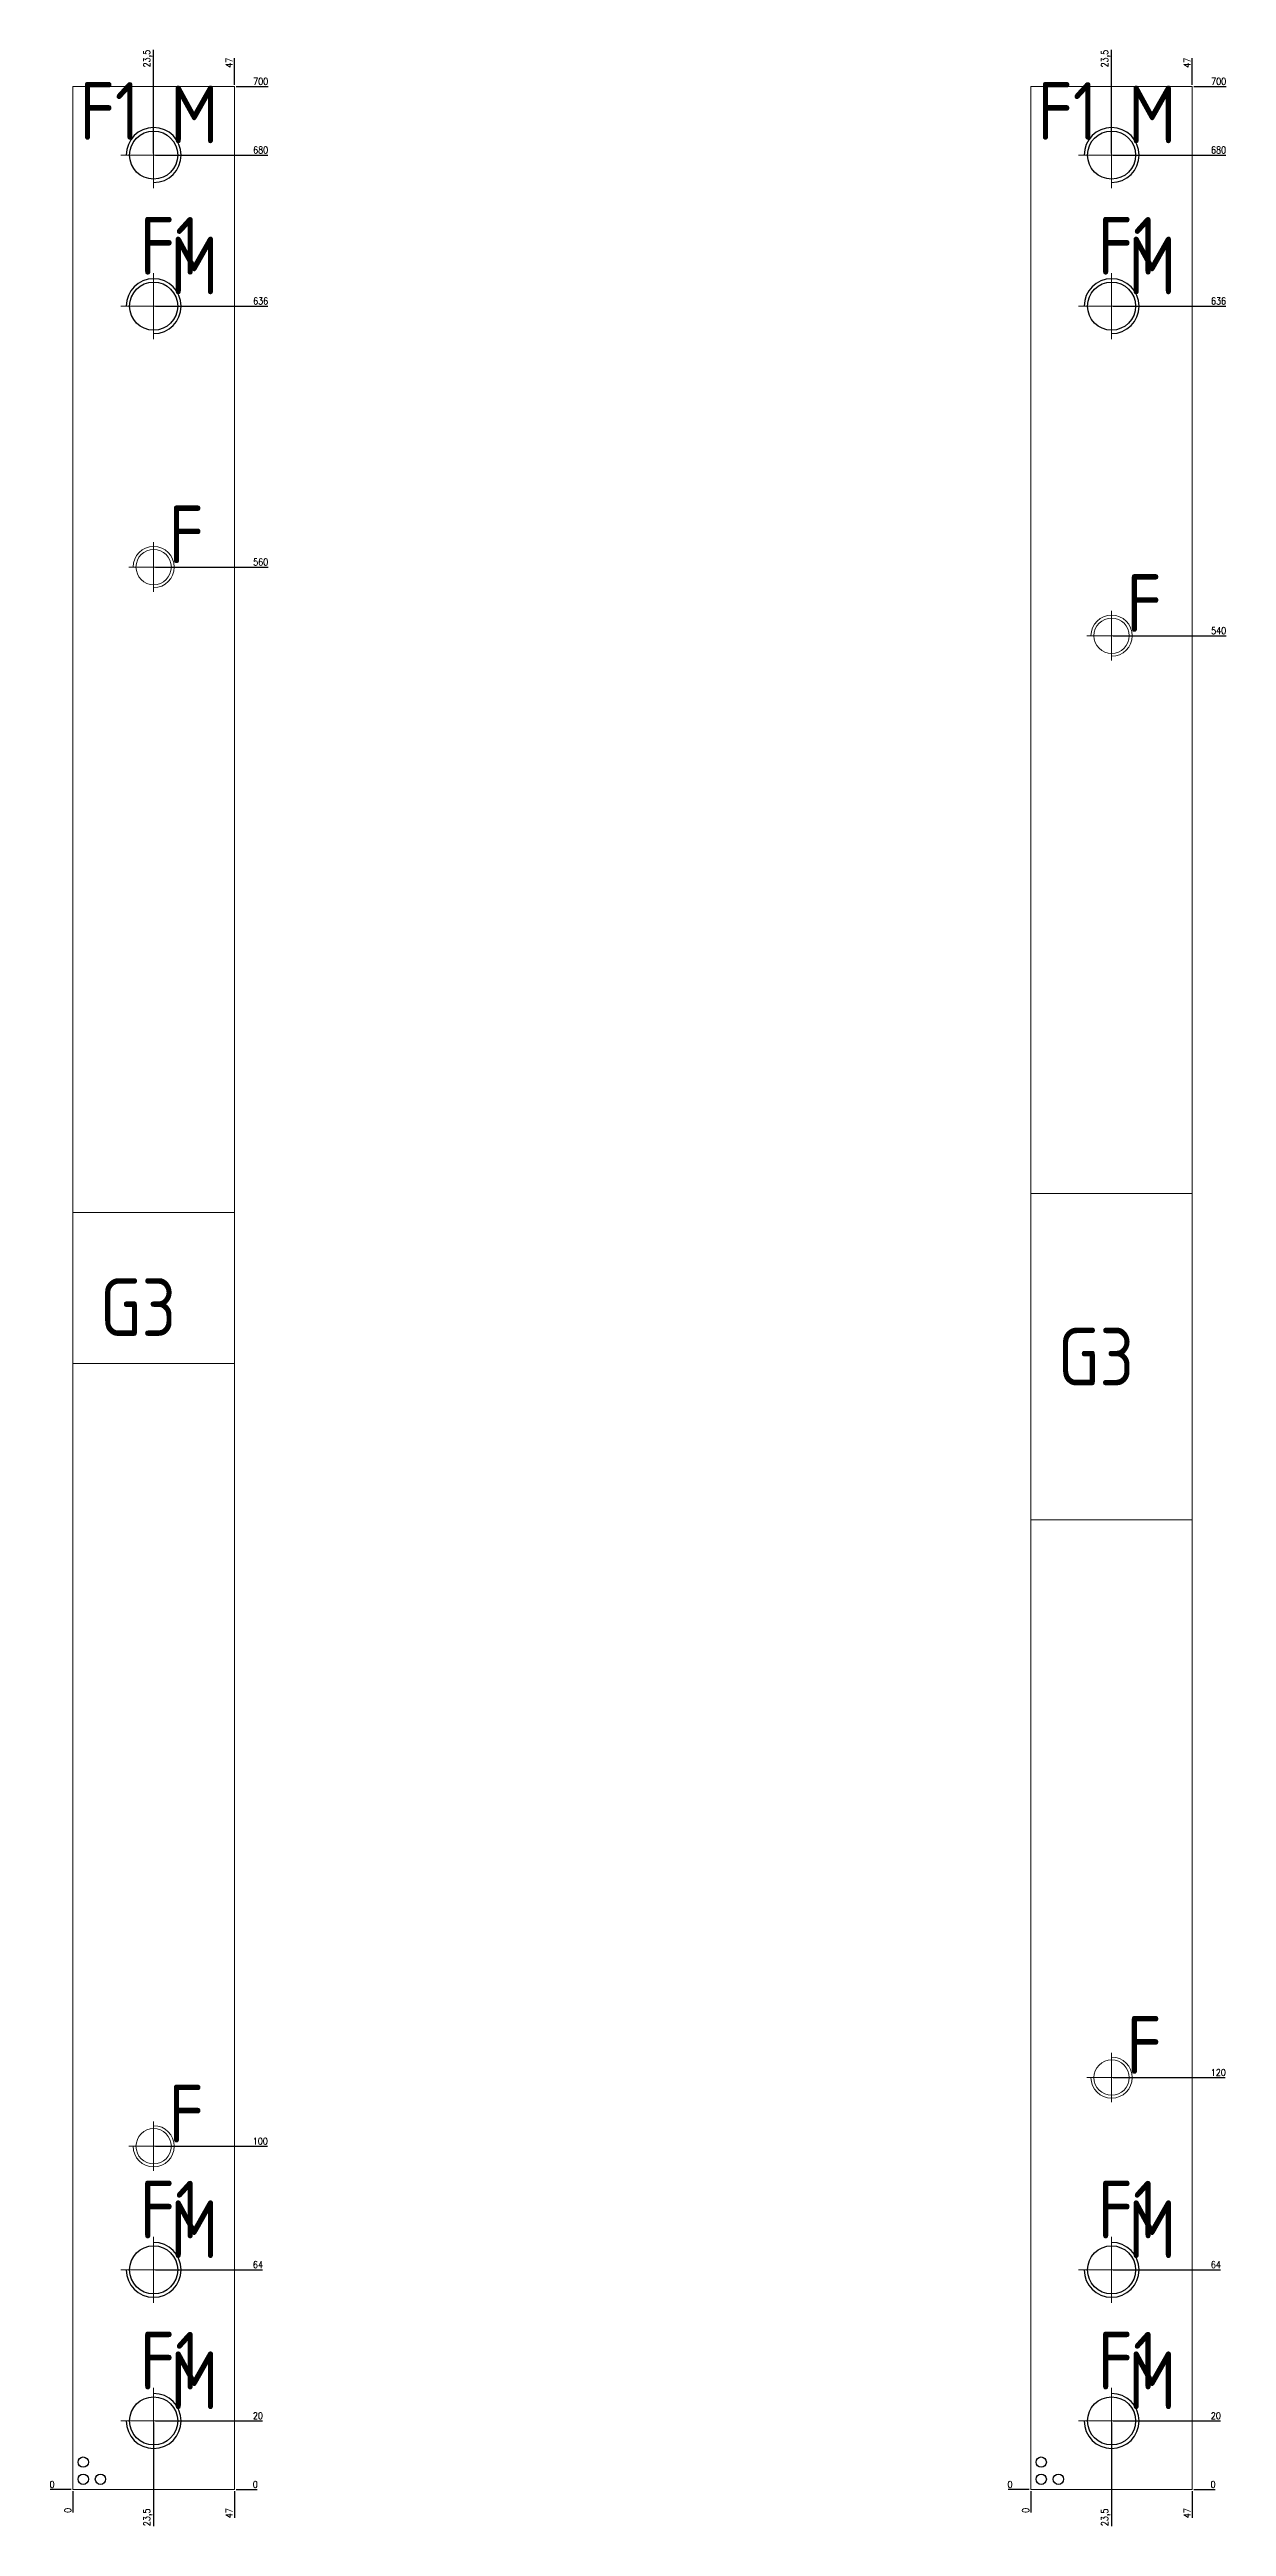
# Model space of a CAD drawing. Header units: millimetres. Extents: x 48729 to 52518, y -13032 to -10902.
# Drawn here: x 50362 to 50705, y -11916 to -11194 of the extents above; entities that cross this region are included whole.
import ezdxf
from ezdxf.enums import TextEntityAlignment as Align

# ---------------------------------------------------------------- set-up
doc = ezdxf.new("R2010")
doc.units = ezdxf.units.MM
for name, pattern in [('ACAD_ISO03W100', [0]), ('CENTER', [0]), ('DASHED', [0])]:
    doc.linetypes.add(name, pattern=pattern)
for name, color, linetype in [('B2', 255, 'Continuous'), ('B2_O', 40, 'Continuous'), ('DIM', 4, 'Continuous'), ('TEXT', 4, 'Continuous')]:
    doc.layers.add(name, color=color, linetype=linetype)
doc.styles.add('gbenor', font='gbenor.shx', dxfattribs={"bigfont": 'gbcbig.shx'})
doc.styles.get("Standard").update_dxf_attribs({"font": 'txt.shx', "width": 0.85, "bigfont": 'ctxt.shx'})
doc.dimstyles.new('T-2-WX', dxfattribs={"dimtxt": 2, "dimasz": 2, "dimexe": 0.5, "dimexo": 0.5, "dimgap": 0.5, "dimtad": 1, "dimtxsty": 'Standard', "dimblk": 'OPEN30', "dimcen": 0, "dimazin": 3, "dimtfac": 1, "dimtmove": 0, "dimatfit": 3, "dimldrblk": 'OPEN30', "dimlwd": -1, "dimlwe": -1})

# ---------------------------------------------------------------- blocks, each defined once
blk = doc.blocks.new('*D7701')
at = {"layer": 'Defpoints', "color": 0}
for p in [(50368.56, -11904.95), (50415.56, -11904.95), (50420.56, -11904.95)]:
    blk.add_point(p, dxfattribs=at)
at = {"layer": 'DIM', "color": 0}
blk.add_line((50416.06, -11904.95), (50422.19, -11904.95), dxfattribs=at)
at = {"layer": 'DIM', "color": 0, "insert": (50421.63, -11903.45), "char_height": 2, "attachment_point": 5}
blk.add_mtext('0', dxfattribs=at)
blk = doc.blocks.new('_Open30')
blk = doc.blocks.new('*D7702')
at = {"layer": 'Defpoints', "color": 0}
for p in [(50392.06, -11884.95), (50420.56, -11884.95), (50368.56, -11904.95)]:
    blk.add_point(p, dxfattribs=at)
at = {"layer": 'DIM', "color": 0}
blk.add_line((50392.56, -11884.95), (50423.81, -11884.95), dxfattribs=at)
at = {"layer": 'DIM', "color": 0, "insert": (50422.44, -11883.45), "char_height": 2, "attachment_point": 5}
blk.add_mtext('20', dxfattribs=at)
blk = doc.blocks.new('*D7703')
at = {"layer": 'Defpoints', "color": 0}
for p in [(50392.06, -11840.95), (50420.56, -11840.95), (50368.56, -11904.95)]:
    blk.add_point(p, dxfattribs=at)
at = {"layer": 'DIM', "color": 0}
blk.add_line((50392.56, -11840.95), (50423.81, -11840.95), dxfattribs=at)
at = {"layer": 'DIM', "color": 0, "insert": (50422.44, -11839.45), "char_height": 2, "attachment_point": 5}
blk.add_mtext('64', dxfattribs=at)
blk = doc.blocks.new('*D7704')
at = {"layer": 'Defpoints', "color": 0}
for p in [(50392.06, -11804.95), (50420.56, -11804.95), (50368.56, -11904.95)]:
    blk.add_point(p, dxfattribs=at)
at = {"layer": 'DIM', "color": 0}
blk.add_line((50392.56, -11804.95), (50425.19, -11804.95), dxfattribs=at)
at = {"layer": 'DIM', "color": 0, "insert": (50423.13, -11803.45), "char_height": 2, "attachment_point": 5}
blk.add_mtext('100', dxfattribs=at)
blk = doc.blocks.new('*D7705')
at = {"layer": 'Defpoints', "color": 0}
for p in [(50392.06, -11344.95), (50420.56, -11344.95), (50368.56, -11904.95)]:
    blk.add_point(p, dxfattribs=at)
at = {"layer": 'DIM', "color": 0}
blk.add_line((50392.56, -11344.95), (50425.43, -11344.95), dxfattribs=at)
at = {"layer": 'DIM', "color": 0, "insert": (50423.25, -11343.45), "char_height": 2, "attachment_point": 5}
blk.add_mtext('560', dxfattribs=at)
blk = doc.blocks.new('*D7706')
at = {"layer": 'Defpoints', "color": 0}
for p in [(50392.06, -11268.95), (50420.56, -11268.95), (50368.56, -11904.95)]:
    blk.add_point(p, dxfattribs=at)
at = {"layer": 'DIM', "color": 0}
blk.add_line((50392.56, -11268.95), (50425.35, -11268.95), dxfattribs=at)
at = {"layer": 'DIM', "color": 0, "insert": (50423.21, -11267.45), "char_height": 2, "attachment_point": 5}
blk.add_mtext('636', dxfattribs=at)
blk = doc.blocks.new('*D7707')
at = {"layer": 'Defpoints', "color": 0}
for p in [(50392.06, -11224.95), (50420.56, -11224.95), (50368.56, -11904.95)]:
    blk.add_point(p, dxfattribs=at)
at = {"layer": 'DIM', "color": 0}
blk.add_line((50392.56, -11224.95), (50425.35, -11224.95), dxfattribs=at)
at = {"layer": 'DIM', "color": 0, "insert": (50423.21, -11223.45), "char_height": 2, "attachment_point": 5}
blk.add_mtext('680', dxfattribs=at)
blk = doc.blocks.new('*D7708')
at = {"layer": 'Defpoints', "color": 0}
for p in [(50415.56, -11204.95), (50420.56, -11204.95), (50368.56, -11904.95)]:
    blk.add_point(p, dxfattribs=at)
at = {"layer": 'DIM', "color": 0}
blk.add_line((50416.06, -11204.95), (50425.43, -11204.95), dxfattribs=at)
at = {"layer": 'DIM', "color": 0, "insert": (50423.25, -11203.45), "char_height": 2, "attachment_point": 5}
blk.add_mtext('700', dxfattribs=at)
blk = doc.blocks.new('*D7709')
at = {"layer": 'Defpoints', "color": 0}
for p in [(50363.56, -11904.95), (50368.56, -11904.95), (50368.56, -11904.95)]:
    blk.add_point(p, dxfattribs=at)
at = {"layer": 'DIM', "color": 0}
blk.add_line((50368.06, -11904.95), (50361.93, -11904.95), dxfattribs=at)
at = {"layer": 'DIM', "color": 0, "insert": (50362.49, -11903.45), "char_height": 2, "attachment_point": 5}
blk.add_mtext('0', dxfattribs=at)
blk = doc.blocks.new('*D7710')
at = {"layer": 'Defpoints', "color": 0}
for p in [(50368.56, -11904.95), (50415.56, -11904.95), (50415.56, -11909.95)]:
    blk.add_point(p, dxfattribs=at)
at = {"layer": 'DIM', "color": 0}
blk.add_line((50415.56, -11905.45), (50415.56, -11913.2), dxfattribs=at)
at = {"layer": 'DIM', "color": 0, "insert": (50414.06, -11911.82), "char_height": 2, "attachment_point": 5, "rotation": 90}
blk.add_mtext('47', dxfattribs=at)
blk = doc.blocks.new('*D7711')
at = {"layer": 'Defpoints', "color": 0}
for p in [(50392.06, -11884.95), (50368.56, -11904.95), (50392.06, -11909.95)]:
    blk.add_point(p, dxfattribs=at)
at = {"layer": 'DIM', "color": 0}
blk.add_line((50392.06, -11885.45), (50392.06, -11915.63), dxfattribs=at)
at = {"layer": 'DIM', "color": 0, "insert": (50390.37, -11913.04), "char_height": 2, "attachment_point": 5, "rotation": 90}
blk.add_mtext('23,5', dxfattribs=at)
blk = doc.blocks.new('*D7712')
at = {"layer": 'Defpoints', "color": 0}
for p in [(50368.56, -11904.95), (50368.56, -11904.95), (50368.56, -11909.95)]:
    blk.add_point(p, dxfattribs=at)
at = {"layer": 'DIM', "color": 0}
blk.add_line((50368.56, -11905.45), (50368.56, -11911.58), dxfattribs=at)
at = {"layer": 'DIM', "color": 0, "insert": (50367.06, -11911.01), "char_height": 2, "attachment_point": 5, "rotation": 90}
blk.add_mtext('0', dxfattribs=at)
blk = doc.blocks.new('*D7713')
at = {"layer": 'Defpoints', "color": 0}
for p in [(50415.56, -11199.95), (50415.56, -11204.95), (50368.56, -11904.95)]:
    blk.add_point(p, dxfattribs=at)
at = {"layer": 'DIM', "color": 0}
blk.add_line((50415.56, -11204.45), (50415.56, -11196.7), dxfattribs=at)
at = {"layer": 'DIM', "color": 0, "insert": (50414.06, -11198.07), "char_height": 2, "attachment_point": 5, "rotation": 90}
blk.add_mtext('47', dxfattribs=at)
blk = doc.blocks.new('*D7714')
at = {"layer": 'Defpoints', "color": 0}
for p in [(50392.06, -11199.95), (50392.06, -11224.95), (50368.56, -11904.95)]:
    blk.add_point(p, dxfattribs=at)
at = {"layer": 'DIM', "color": 0}
blk.add_line((50392.06, -11224.45), (50392.06, -11194.27), dxfattribs=at)
at = {"layer": 'DIM', "color": 0, "insert": (50390.37, -11196.86), "char_height": 2, "attachment_point": 5, "rotation": 90}
blk.add_mtext('23,5', dxfattribs=at)
blk = doc.blocks.new('*D7715')
at = {"layer": 'Defpoints', "color": 0}
for p in [(50647.56, -11904.95), (50694.56, -11904.95), (50699.56, -11904.95)]:
    blk.add_point(p, dxfattribs=at)
at = {"layer": 'DIM', "color": 0}
blk.add_line((50695.06, -11904.95), (50701.19, -11904.95), dxfattribs=at)
at = {"layer": 'DIM', "color": 0, "insert": (50700.63, -11903.45), "char_height": 2, "attachment_point": 5}
blk.add_mtext('0', dxfattribs=at)
blk = doc.blocks.new('*D7716')
at = {"layer": 'Defpoints', "color": 0}
for p in [(50671.06, -11884.95), (50699.56, -11884.95), (50647.56, -11904.95)]:
    blk.add_point(p, dxfattribs=at)
at = {"layer": 'DIM', "color": 0}
blk.add_line((50671.56, -11884.95), (50702.81, -11884.95), dxfattribs=at)
at = {"layer": 'DIM', "color": 0, "insert": (50701.44, -11883.45), "char_height": 2, "attachment_point": 5}
blk.add_mtext('20', dxfattribs=at)
blk = doc.blocks.new('*D7717')
at = {"layer": 'Defpoints', "color": 0}
for p in [(50671.06, -11840.95), (50699.56, -11840.95), (50647.56, -11904.95)]:
    blk.add_point(p, dxfattribs=at)
at = {"layer": 'DIM', "color": 0}
blk.add_line((50671.56, -11840.95), (50702.81, -11840.95), dxfattribs=at)
at = {"layer": 'DIM', "color": 0, "insert": (50701.44, -11839.45), "char_height": 2, "attachment_point": 5}
blk.add_mtext('64', dxfattribs=at)
blk = doc.blocks.new('*D7718')
at = {"layer": 'Defpoints', "color": 0}
for p in [(50671.06, -11784.95), (50699.56, -11784.95), (50647.56, -11904.95)]:
    blk.add_point(p, dxfattribs=at)
at = {"layer": 'DIM', "color": 0}
blk.add_line((50671.56, -11784.95), (50704.19, -11784.95), dxfattribs=at)
at = {"layer": 'DIM', "color": 0, "insert": (50702.13, -11783.45), "char_height": 2, "attachment_point": 5}
blk.add_mtext('120', dxfattribs=at)
blk = doc.blocks.new('*D7719')
at = {"layer": 'Defpoints', "color": 0}
for p in [(50671.06, -11364.95), (50699.56, -11364.95), (50647.56, -11904.95)]:
    blk.add_point(p, dxfattribs=at)
at = {"layer": 'DIM', "color": 0}
blk.add_line((50671.56, -11364.95), (50704.43, -11364.95), dxfattribs=at)
at = {"layer": 'DIM', "color": 0, "insert": (50702.25, -11363.45), "char_height": 2, "attachment_point": 5}
blk.add_mtext('540', dxfattribs=at)
blk = doc.blocks.new('*D7720')
at = {"layer": 'Defpoints', "color": 0}
for p in [(50671.06, -11268.95), (50699.56, -11268.95), (50647.56, -11904.95)]:
    blk.add_point(p, dxfattribs=at)
at = {"layer": 'DIM', "color": 0}
blk.add_line((50671.56, -11268.95), (50704.35, -11268.95), dxfattribs=at)
at = {"layer": 'DIM', "color": 0, "insert": (50702.21, -11267.45), "char_height": 2, "attachment_point": 5}
blk.add_mtext('636', dxfattribs=at)
blk = doc.blocks.new('*D7721')
at = {"layer": 'Defpoints', "color": 0}
for p in [(50671.06, -11224.95), (50699.56, -11224.95), (50647.56, -11904.95)]:
    blk.add_point(p, dxfattribs=at)
at = {"layer": 'DIM', "color": 0}
blk.add_line((50671.56, -11224.95), (50704.35, -11224.95), dxfattribs=at)
at = {"layer": 'DIM', "color": 0, "insert": (50702.21, -11223.45), "char_height": 2, "attachment_point": 5}
blk.add_mtext('680', dxfattribs=at)
blk = doc.blocks.new('*D7722')
at = {"layer": 'Defpoints', "color": 0}
for p in [(50694.56, -11204.95), (50699.56, -11204.95), (50647.56, -11904.95)]:
    blk.add_point(p, dxfattribs=at)
at = {"layer": 'DIM', "color": 0}
blk.add_line((50695.06, -11204.95), (50704.43, -11204.95), dxfattribs=at)
at = {"layer": 'DIM', "color": 0, "insert": (50702.25, -11203.45), "char_height": 2, "attachment_point": 5}
blk.add_mtext('700', dxfattribs=at)
blk = doc.blocks.new('*D7723')
at = {"layer": 'Defpoints', "color": 0}
for p in [(50642.56, -11904.95), (50647.56, -11904.95), (50647.56, -11904.95)]:
    blk.add_point(p, dxfattribs=at)
at = {"layer": 'DIM', "color": 0}
blk.add_line((50647.06, -11904.95), (50640.93, -11904.95), dxfattribs=at)
at = {"layer": 'DIM', "color": 0, "insert": (50641.49, -11903.45), "char_height": 2, "attachment_point": 5}
blk.add_mtext('0', dxfattribs=at)
blk = doc.blocks.new('*D7724')
at = {"layer": 'Defpoints', "color": 0}
for p in [(50647.56, -11904.95), (50694.56, -11904.95), (50694.56, -11909.95)]:
    blk.add_point(p, dxfattribs=at)
at = {"layer": 'DIM', "color": 0}
blk.add_line((50694.56, -11905.45), (50694.56, -11913.2), dxfattribs=at)
at = {"layer": 'DIM', "color": 0, "insert": (50693.06, -11911.82), "char_height": 2, "attachment_point": 5, "rotation": 90}
blk.add_mtext('47', dxfattribs=at)
blk = doc.blocks.new('*D7725')
at = {"layer": 'Defpoints', "color": 0}
for p in [(50671.06, -11884.95), (50647.56, -11904.95), (50671.06, -11909.95)]:
    blk.add_point(p, dxfattribs=at)
at = {"layer": 'DIM', "color": 0}
blk.add_line((50671.06, -11885.45), (50671.06, -11915.63), dxfattribs=at)
at = {"layer": 'DIM', "color": 0, "insert": (50669.37, -11913.04), "char_height": 2, "attachment_point": 5, "rotation": 90}
blk.add_mtext('23,5', dxfattribs=at)
blk = doc.blocks.new('*D7726')
at = {"layer": 'Defpoints', "color": 0}
for p in [(50647.56, -11904.95), (50647.56, -11904.95), (50647.56, -11909.95)]:
    blk.add_point(p, dxfattribs=at)
at = {"layer": 'DIM', "color": 0}
blk.add_line((50647.56, -11905.45), (50647.56, -11911.58), dxfattribs=at)
at = {"layer": 'DIM', "color": 0, "insert": (50646.06, -11911.01), "char_height": 2, "attachment_point": 5, "rotation": 90}
blk.add_mtext('0', dxfattribs=at)
blk = doc.blocks.new('*D7727')
at = {"layer": 'Defpoints', "color": 0}
for p in [(50694.56, -11199.95), (50694.56, -11204.95), (50647.56, -11904.95)]:
    blk.add_point(p, dxfattribs=at)
at = {"layer": 'DIM', "color": 0}
blk.add_line((50694.56, -11204.45), (50694.56, -11196.7), dxfattribs=at)
at = {"layer": 'DIM', "color": 0, "insert": (50693.06, -11198.07), "char_height": 2, "attachment_point": 5, "rotation": 90}
blk.add_mtext('47', dxfattribs=at)
blk = doc.blocks.new('*D7728')
at = {"layer": 'Defpoints', "color": 0}
for p in [(50671.06, -11199.95), (50671.06, -11224.95), (50647.56, -11904.95)]:
    blk.add_point(p, dxfattribs=at)
at = {"layer": 'DIM', "color": 0}
blk.add_line((50671.06, -11224.45), (50671.06, -11194.27), dxfattribs=at)
at = {"layer": 'DIM', "color": 0, "insert": (50669.37, -11196.86), "char_height": 2, "attachment_point": 5, "rotation": 90}
blk.add_mtext('23,5', dxfattribs=at)

msp = doc.modelspace()

# ---------------------------------------------------------------- linework, layer by layer
at = {"layer": 'B2', "lineweight": 13, "ltscale": 0.5}
for points in [[(50415.562, -11904.948), (50368.562, -11904.948), (50368.562, -11204.948), (50415.562, -11204.948)], [(50694.562, -11904.948), (50647.562, -11904.948), (50647.562, -11204.948), (50694.562, -11204.948)]]:
    msp.add_lwpolyline(points, close=True, dxfattribs=at)
at = {"layer": 'B2_O', "color": 4, "linetype": 'CENTER', "lineweight": 15}
for p, q in [((50392.062, -11234.548), (50392.062, -11215.348)), ((50671.062, -11234.548), (50671.062, -11215.348)), ((50382.462, -11224.948), (50401.662, -11224.948)), ((50661.462, -11224.948), (50680.662, -11224.948)), ((50392.062, -11278.548), (50392.062, -11259.348)), ((50671.062, -11278.548), (50671.062, -11259.348)), ((50382.462, -11268.948), (50401.662, -11268.948)), ((50661.462, -11268.948), (50680.662, -11268.948)), ((50392.062, -11352.148), (50392.062, -11337.748)), ((50384.862, -11344.948), (50399.262, -11344.948)), ((50671.062, -11372.148), (50671.062, -11357.748)), ((50663.862, -11364.948), (50678.262, -11364.948)), ((50671.062, -11777.748), (50671.062, -11792.148)), ((50663.862, -11784.948), (50678.262, -11784.948)), ((50392.062, -11797.748), (50392.062, -11812.148)), ((50384.862, -11804.948), (50399.262, -11804.948)), ((50392.062, -11831.348), (50392.062, -11850.548)), ((50671.062, -11831.348), (50671.062, -11850.548)), ((50382.462, -11840.948), (50401.662, -11840.948)), ((50661.462, -11840.948), (50680.662, -11840.948)), ((50392.062, -11875.348), (50392.062, -11894.548)), ((50671.062, -11875.348), (50671.062, -11894.548)), ((50382.462, -11884.948), (50401.662, -11884.948)), ((50661.462, -11884.948), (50680.662, -11884.948))]:
    msp.add_line(p, q, dxfattribs=at)
at = {"layer": 'B2_O', "color": 94, "linetype": 'Continuous', "lineweight": 15}
for points in [[(50694.562, -11622.448), (50647.562, -11622.448), (50647.562, -11527.448), (50694.562, -11527.448)], [(50368.562, -11576.948), (50368.562, -11532.948), (50415.562, -11532.948), (50415.562, -11576.948)]]:
    msp.add_lwpolyline(points, close=True, dxfattribs=at)
at = {"layer": 'B2_O', "linetype": 'Continuous', "lineweight": 15}
for centre in [(50392.062, -11224.948), (50671.062, -11224.948), (50392.062, -11268.948), (50671.062, -11268.948), (50392.062, -11840.948), (50671.062, -11840.948), (50392.062, -11884.948), (50671.062, -11884.948)]:
    msp.add_circle(centre, 7, dxfattribs=at)
at = {"layer": 'B2_O', "color": 4, "linetype": 'ACAD_ISO03W100', "ltscale": 2}
for centre in [(50392.062, -11224.948), (50671.062, -11224.948), (50392.062, -11268.948), (50671.062, -11268.948), (50392.062, -11840.948), (50671.062, -11840.948), (50392.062, -11884.948), (50671.062, -11884.948)]:
    msp.add_circle(centre, 7, dxfattribs=at)
at = {"layer": 'B2_O', "color": 4, "linetype": 'DASHED', "lineweight": 15}
for centre in [(50392.062, -11344.948), (50671.062, -11364.948), (50671.062, -11784.948), (50392.062, -11804.948)]:
    msp.add_circle(centre, 5.15, dxfattribs=at)
at = {"layer": 'B2_O', "linetype": 'Continuous', "lineweight": 15}
for centre, start, end in [((50392.062, -11224.948), 270, 180), ((50671.062, -11224.948), 270, 180), ((50392.062, -11268.948), 270, 180), ((50671.062, -11268.948), 270, 180), ((50392.062, -11840.948), 180, 90), ((50671.062, -11840.948), 180, 90), ((50392.062, -11884.948), 180, 90), ((50671.062, -11884.948), 180, 90)]:
    msp.add_arc(centre, 8, start, end, dxfattribs=at)
at = {"layer": 'B2_O', "color": 4, "linetype": 'ACAD_ISO03W100', "ltscale": 2}
for centre, start, end in [((50392.062, -11224.948), 270, 180), ((50671.062, -11224.948), 270, 180), ((50392.062, -11268.948), 270, 180), ((50671.062, -11268.948), 270, 180), ((50392.062, -11840.948), 180, 90), ((50671.062, -11840.948), 180, 90), ((50392.062, -11884.948), 180, 90), ((50671.062, -11884.948), 180, 90)]:
    msp.add_arc(centre, 8, start, end, dxfattribs=at)
at = {"layer": 'B2_O', "color": 4, "linetype": 'DASHED', "lineweight": 15}
for centre, start, end in [((50392.062, -11344.948), 270, 180), ((50671.062, -11364.948), 270, 180), ((50671.062, -11784.948), 180, 90), ((50392.062, -11804.948), 180, 90)]:
    msp.add_arc(centre, 6, start, end, dxfattribs=at)
at = {"layer": 'TEXT', "color": 4}
for centre in [(50371.562, -11896.948), (50650.562, -11896.948), (50371.562, -11901.948), (50376.562, -11901.948), (50650.562, -11901.948), (50655.562, -11901.948)]:
    msp.add_circle(centre, 1.5, dxfattribs=at)

# ---------------------------------------------------------------- texts
at = {"layer": 'TEXT', "color": 4, "style": 'gbenor'}
for s, p in [('F1', (50379.22, -11212.107)), ('F1', (50658.22, -11212.107)), ('M', (50403.913, -11213.097)), ('M', (50682.913, -11213.097)), ('F1', (50396.762, -11251.407)), ('F1', (50675.762, -11251.407)), ('M', (50403.913, -11257.097)), ('M', (50682.913, -11257.097)), ('F', (50401.556, -11335.454)), ('F', (50680.556, -11355.454)), ('G3 ', (50392.062, -11560.548)), ('G3 ', (50671.062, -11574.948)), ('F', (50680.556, -11775.454)), ('F', (50401.556, -11795.454)), ('F1', (50396.762, -11823.407)), ('F1', (50675.762, -11823.407)), ('M', (50403.913, -11829.097)), ('M', (50682.913, -11829.097)), ('F1', (50396.762, -11867.407)), ('F1', (50675.762, -11867.407)), ('M', (50403.913, -11873.097)), ('M', (50682.913, -11873.097))]:
    msp.add_text(s, height=16.8, dxfattribs=at).set_placement(p, align=Align.MIDDLE_CENTER)

# ---------------------------------------------------------------- dimensions: what is measured, and where the dimension line sits
at = {"layer": 'DIM', "color": 94}
for feature_location, offset, dtype, origin, picture, middle in [((50392.062, -11224.948), (0, 25), 1, (50368.562, -11904.948), '*D7714', (50390.371, -11196.857)), ((50415.562, -11204.948), (0, 5), 1, (50368.562, -11904.948), '*D7713', (50414.062, -11198.072)), ((50671.062, -11224.948), (0, 25), 1, (50647.562, -11904.948), '*D7728', (50669.371, -11196.857)), ((50694.562, -11204.948), (0, 5), 1, (50647.562, -11904.948), '*D7727', (50693.062, -11198.072)), ((50415.562, -11204.948), (5, 0), 0, (50368.562, -11904.948), '*D7708', (50423.247, -11203.448)), ((50694.562, -11204.948), (5, 0), 0, (50647.562, -11904.948), '*D7722', (50702.247, -11203.448)), ((50392.062, -11224.948), (28.5, 0), 0, (50368.562, -11904.948), '*D7707', (50423.207, -11223.448)), ((50671.062, -11224.948), (28.5, 0), 0, (50647.562, -11904.948), '*D7721', (50702.207, -11223.448)), ((50392.062, -11268.948), (28.5, 0), 0, (50368.562, -11904.948), '*D7706', (50423.207, -11267.448)), ((50671.062, -11268.948), (28.5, 0), 0, (50647.562, -11904.948), '*D7720', (50702.207, -11267.448)), ((50392.062, -11344.948), (28.5, 0), 0, (50368.562, -11904.948), '*D7705', (50423.247, -11343.448)), ((50671.062, -11364.948), (28.5, 0), 0, (50647.562, -11904.948), '*D7719', (50702.247, -11363.448)), ((50671.062, -11784.948), (28.5, 0), 0, (50647.562, -11904.948), '*D7718', (50702.126, -11783.448)), ((50392.062, -11804.948), (28.5, 0), 0, (50368.562, -11904.948), '*D7704', (50423.126, -11803.448)), ((50392.062, -11840.948), (28.5, 0), 0, (50368.562, -11904.948), '*D7703', (50422.438, -11839.448)), ((50671.062, -11840.948), (28.5, 0), 0, (50647.562, -11904.948), '*D7717', (50701.438, -11839.448)), ((50392.062, -11884.948), (28.5, 0), 0, (50368.562, -11904.948), '*D7702', (50422.438, -11883.448)), ((50671.062, -11884.948), (28.5, 0), 0, (50647.562, -11904.948), '*D7716', (50701.438, -11883.448)), ((50392.062, -11884.948), (0, -25), 1, (50368.562, -11904.948), '*D7711', (50390.371, -11913.038)), ((50671.062, -11884.948), (0, -25), 1, (50647.562, -11904.948), '*D7725', (50669.371, -11913.038)), ((50368.561525038, -11904.947960752), (-5, 0), 0, (50368.561525038, -11904.947960752), '*D7709', (50362.494858372, -11903.447960752)), ((50415.561525038, -11904.947960752), (5, 0), 0, (50368.561525038, -11904.947960752), '*D7701', (50421.628191705, -11903.447960752)), ((50647.561525038, -11904.947960752), (-5, 0), 0, (50647.561525038, -11904.947960752), '*D7723', (50641.494858372, -11903.447960752)), ((50694.561525038, -11904.947960752), (5, 0), 0, (50647.561525038, -11904.947960752), '*D7715', (50700.628191705, -11903.447960752)), ((50368.561525038, -11904.947960752), (0, -5), 1, (50368.561525038, -11904.947960752), '*D7712', (50367.061525038, -11911.014627419)), ((50415.562, -11904.948), (0, -5), 1, (50368.562, -11904.948), '*D7710', (50414.062, -11911.824)), ((50647.561525038, -11904.947960752), (0, -5), 1, (50647.561525038, -11904.947960752), '*D7726', (50646.061525038, -11911.014627419)), ((50694.562, -11904.948), (0, -5), 1, (50647.562, -11904.948), '*D7724', (50693.062, -11911.824))]:
    dim = msp.add_ordinate_dim(feature_location=feature_location, offset=offset, dtype=dtype, origin=origin, dimstyle='T-2-WX', dxfattribs=at)
    dim.commit()
    dim.dimension.update_dxf_attribs({"geometry": picture, "text_midpoint": middle})

doc.saveas('drawing.dxf')
